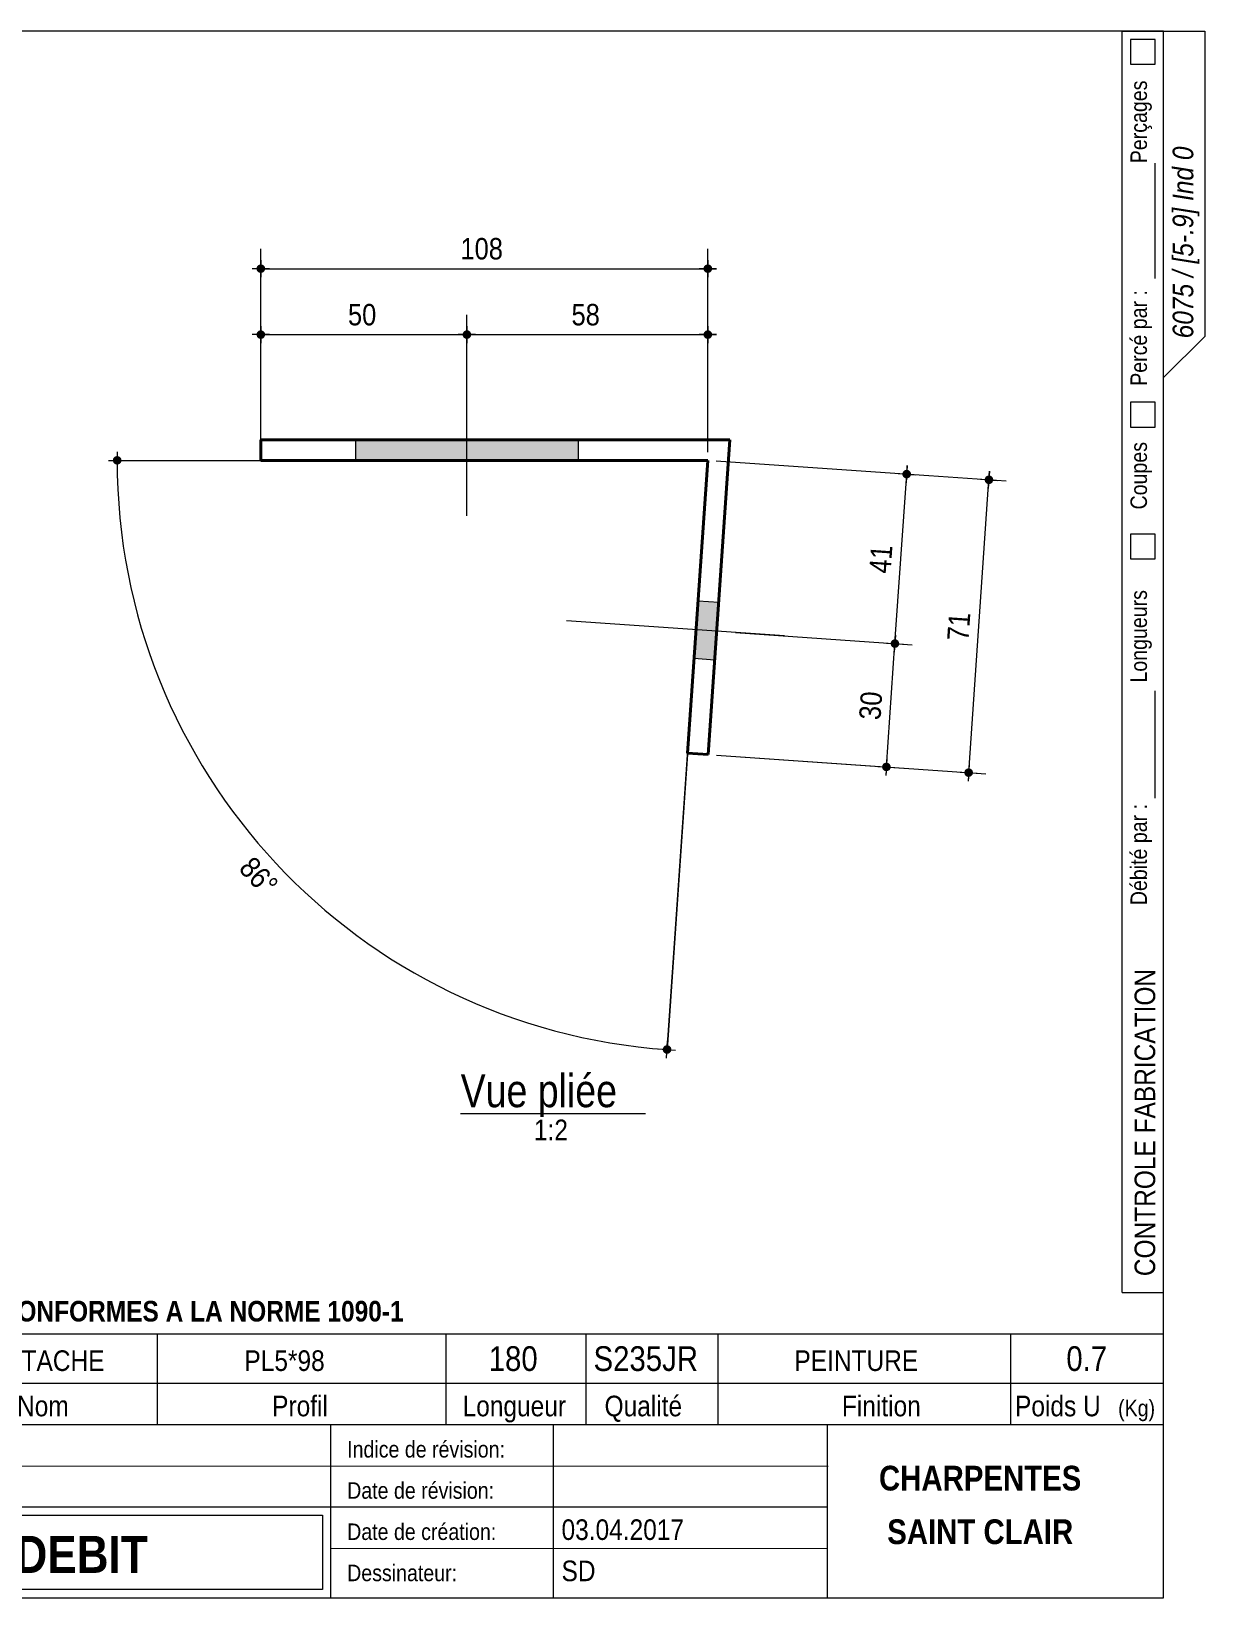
# Model space of a CAD drawing. Header units: millimetres. Extents: x 2 to 287, y 5 to 195.
# Drawn here: x 144.7 to 287, y 5 to 195 of the extents above; entities that cross this region are included whole.
import ezdxf

# ---------------------------------------------------------------- set-up
doc = ezdxf.new("R2010")
doc.units = ezdxf.units.MM
for name, color, linetype, lineweight in [('Autre type objet', 1, 'Continuous', 0), ('Boulon', 7, 'Continuous', 0), ('Cotation', 7, 'Continuous', 0), ('Feuille dessin', 5, 'Continuous', 0), ('Piece', 2, 'Continuous', 0)]:
    doc.layers.add(name, color=color, linetype=linetype, lineweight=lineweight)
doc.styles.add('ARIAL', font='ARIAL.TTF')
doc.styles.add('ARIAL_BOLD', font='ARIALBD.TTF')
doc.styles.add('ARIAL_ITALIC', font='ARIALI.TTF')
doc.styles.add('COMIC_SANS_MS', font='COMIC.TTF')

# ---------------------------------------------------------------- blocks, each defined once
blk = doc.blocks.new('*A4')
at = {"layer": 'Boulon'}
blk.add_hatch(color=256, dxfattribs=at).paths.add_polyline_path([(184.02, 142.96), (184.02, 145.46), (211.02, 145.46), (211.02, 142.96)], flags=17)
blk.add_hatch(color=256, dxfattribs=at).paths.add_polyline_path([(184.02, 142.96), (184.02, 145.46), (211.02, 145.46), (211.02, 142.96)], flags=17)
at = {"layer": 'Boulon', "linetype": 'Continuous', "lineweight": 0}
for p, q in [((197.52, 136.21), (197.52, 160.21)), ((197.52, 136.21), (197.52, 160.21)), ((184.02, 145.46), (184.02, 142.96)), ((184.02, 145.46), (184.02, 142.96)), ((211.02, 145.46), (211.02, 142.96)), ((211.02, 145.46), (211.02, 142.96))]:
    blk.add_line(p, q, dxfattribs=at)
blk = doc.blocks.new('*A5')
at = {"layer": 'Boulon'}
blk.add_hatch(color=256, dxfattribs=at).paths.add_polyline_path([(227.57, 118.74), (225.08, 118.91), (225.56, 125.89), (228.06, 125.72)], flags=17)
blk.add_hatch(color=256, dxfattribs=at).paths.add_polyline_path([(227.57, 118.74), (225.08, 118.91), (225.56, 125.89), (228.06, 125.72)], flags=17)
at = {"layer": 'Boulon', "linetype": 'Continuous', "lineweight": 0}
for p, q in [((228.06, 125.72), (225.56, 125.89)), ((228.06, 125.72), (225.56, 125.89)), ((236.04, 121.66), (209.61, 123.49)), ((236.04, 121.66), (209.61, 123.49)), ((227.57, 118.74), (225.08, 118.91)), ((227.57, 118.74), (225.08, 118.91))]:
    blk.add_line(p, q, dxfattribs=at)
blk = doc.blocks.new('*A6')
at = {"layer": 'Piece', "color": 2, "linetype": 'Continuous', "lineweight": 40}
for p, q in [((229.422134, 145.460518), (172.528292, 145.460518)), ((172.528292, 145.460518), (172.528292, 142.960518)), ((226.779071, 107.263399), (229.422134, 145.460518)), ((226.743167, 142.960518), (172.528292, 142.960518)), ((224.285035, 107.435975), (226.743167, 142.960518)), ((226.779071, 107.263399), (224.285035, 107.435975))]:
    blk.add_line(p, q, dxfattribs=at)
blk = doc.blocks.new('*A7')
at = {"layer": 'Feuille dessin', "linetype": 'Continuous', "lineweight": 0}
for p, q in [((282, 195), (5, 195)), ((5, 195), (5, 5)), ((282, 5), (282, 195)), ((5, 5), (282, 5))]:
    blk.add_line(p, q, dxfattribs=at)
at = {"layer": 'Feuille dessin', "style": 'ARIAL', "width": 0.85}
blk.add_text('Tekla Structures', height=2, rotation=90, dxfattribs=at).set_placement((4.5, 5.5))
blk = doc.blocks.new('*A9')
at = {"layer": 'Autre type objet', "linetype": 'Continuous', "lineweight": 0}
for p, q in [((277, 42), (277, 195)), ((277, 195), (287, 195)), ((278, 194), (278, 191)), ((281, 194), (278, 194)), ((281, 191), (281, 194)), ((282, 42), (282, 195)), ((287, 195), (287, 158)), ((278, 191), (281, 191)), ((281, 165), (281, 179)), ((287, 158), (282, 153)), ((278, 150), (278, 147)), ((281, 150), (278, 150)), ((281, 147), (281, 150)), ((278, 147), (281, 147)), ((278, 134), (278, 131)), ((281, 134), (278, 134)), ((281, 131), (281, 134)), ((278, 131), (281, 131)), ((281, 102), (281, 115)), ((277, 42), (282, 42))]:
    blk.add_line(p, q, dxfattribs=at)
at = {"layer": 'Autre type objet', "width": 0.85}
for s, height, style, p in [('Perçages', 2, 'ARIAL', (280, 179)), ('6075 / [5-.9] Ind 0', 2.5, 'ARIAL_ITALIC', (285.619109, 157.760245)), ('Percé par :', 2, 'ARIAL', (280, 152)), ('Coupes', 2, 'ARIAL', (280, 137)), ('Longueurs', 2, 'ARIAL', (280, 116)), ('Débité par :', 2, 'ARIAL', (280, 89)), ('CONTROLE FABRICATION', 2.5, 'ARIAL', (281, 44))]:
    blk.add_text(s, height=height, rotation=90, dxfattribs=dict(at, style=style)).set_placement(p)
blk = doc.blocks.new('*A10')
at = {"layer": 'Autre type objet', "linetype": 'Continuous', "lineweight": 0}
for p, q in [((92, 37), (282, 37)), ((92, 37), (92, 31)), ((92.51953, 36.5), (113.5, 36.5)), ((92.51953, 31.394341), (92.51953, 36.5)), ((113.5, 36.5), (113.5, 31.394341)), ((114.5, 31), (114.5, 37)), ((134.5, 31), (134.5, 37)), ((160, 31), (160, 37)), ((195, 31), (195, 37)), ((212, 31), (212, 37)), ((228, 31), (228, 37)), ((263.5, 31), (263.5, 37)), ((282, 31), (282, 37)), ((92, 31), (282, 31)), ((92, 31), (92, 5)), ((113.5, 31.394341), (92.51953, 31.394341)), ((114.5, 16), (114.5, 31)), ((134.5, 26), (134.5, 31)), ((160, 26), (160, 31)), ((195, 26), (195, 31)), ((212, 26), (212, 31)), ((228, 26), (228, 31)), ((263.5, 26), (263.5, 31)), ((282, 5), (282, 31)), ((92, 26), (282, 26)), ((181, 26), (181, 5)), ((208, 26), (208, 5)), ((241.262466, 5), (241.262466, 26)), ((92, 21), (241.327069, 20.935451)), ((92, 16), (181, 16)), ((181, 16), (241.297815, 16.021151)), ((93, 15), (180, 15)), ((93, 6), (93, 15)), ((180, 15), (180, 6)), ((181, 11), (241.217807, 10.969512)), ((180, 6), (93, 6)), ((92, 5), (282, 5))]:
    blk.add_line(p, q, dxfattribs=at)
at = {"layer": 'Autre type objet', "width": 0.85}
for s, height, style, p in [('TOLERANCES ESSENTIELLES CONFORMES A LA NORME 1090-1', 2.5, 'ARIAL_BOLD', (96.5, 38.5)), ('5-9', 3, 'ARIAL_BOLD', (99.398273, 32.540141)), ('1', 3, 'ARIAL', (120.389893, 32.5)), ('ATTACHE', 2.5, 'ARIAL', (139.718018, 32.5)), ('PL5*98', 2.5, 'ARIAL', (170.537964, 32.5)), ('180', 3, 'ARIAL', (200.165771, 32.5)), ('S235JR', 3, 'ARIAL', (212.880127, 32.5)), ('PEINTURE', 2.5, 'ARIAL', (237.24646, 32.5)), ('0.7', 3, 'ARIAL', (270.222412, 32.5)), ('Repère', 2.5, 'ARIAL', (96.112978, 27)), ('Qté', 2.5, 'ARIAL', (119, 27)), ('Nom', 2.5, 'ARIAL', (142.961426, 27)), ('Profil', 2.5, 'ARIAL', (173.903564, 27)), ('Longueur', 2.5, 'ARIAL', (197, 27)), ('Qualité', 2.5, 'ARIAL', (214.218018, 27)), ('Finition', 2.5, 'ARIAL', (243, 27)), ('Poids U', 2.5, 'ARIAL', (264, 27)), ('(Kg)', 2, 'ARIAL', (276.5, 27)), ('6075', 3.5, 'ARIAL', (115.5, 22)), ('N° Affaire:', 2, 'ARIAL', (93.640566, 22)), ('Indice de révision:', 2, 'ARIAL', (183, 22)), ('CHARPENTES', 3, 'ARIAL_BOLD', (247.5, 18)), ('Nom Affaire:', 2, 'ARIAL', (93.640566, 17.5)), ('GHD Bât N', 3.5, 'ARIAL', (115.5, 17)), ('Date de révision:', 2, 'ARIAL', (183, 17)), ('Date de création:', 2, 'ARIAL', (183, 12)), ('03.04.2017', 2.5, 'ARIAL', (209, 12)), ('SAINT CLAIR', 3, 'ARIAL_BOLD', (248.5, 11.5)), ('CROQUIS   DE  DEBIT', 4.5, 'ARIAL_BOLD', (103, 8)), ('SD', 2.5, 'ARIAL', (209, 7)), ('Dessinateur:', 2, 'ARIAL', (183, 7))]:
    blk.add_text(s, height=height, dxfattribs=dict(at, style=style)).set_placement(p)
blk = doc.blocks.new('*A24')
at = {"layer": 'Cotation'}
for points in [[(155.08, 142.44), (155.05, 142.44), (155.03, 142.45), (155, 142.45), (154.98, 142.46), (154.95, 142.46), (154.93, 142.47), (154.91, 142.48), (154.88, 142.49), (154.86, 142.5), (154.84, 142.51), (154.82, 142.53), (154.8, 142.54), (154.78, 142.56), (154.76, 142.58), (154.74, 142.59), (154.72, 142.61), (154.7, 142.63), (154.69, 142.65), (154.67, 142.67), (154.66, 142.69), (154.65, 142.72), (154.64, 142.74), (154.63, 142.76), (154.62, 142.79), (154.61, 142.81), (154.6, 142.83), (154.6, 142.86), (154.59, 142.88), (154.59, 142.91), (154.59, 142.94), (154.59, 142.96), (154.59, 142.99), (154.59, 143.01), (154.59, 143.04), (154.6, 143.06), (154.6, 143.09), (154.61, 143.11), (154.62, 143.14), (154.63, 143.16), (154.64, 143.18), (154.65, 143.21), (154.66, 143.23), (154.67, 143.25), (154.69, 143.27), (154.7, 143.29), (154.72, 143.31), (154.74, 143.33), (154.76, 143.35), (154.78, 143.36), (154.8, 143.38), (154.82, 143.39), (154.84, 143.41), (154.86, 143.42), (154.88, 143.43), (154.91, 143.44), (154.93, 143.45), (154.95, 143.46), (154.98, 143.46), (155, 143.47), (155.03, 143.47), (155.05, 143.48), (155.08, 143.48), (155.11, 143.48), (155.13, 143.48), (155.16, 143.48), (155.18, 143.47), (155.21, 143.47), (155.23, 143.46), (155.26, 143.46), (155.28, 143.45), (155.3, 143.44), (155.33, 143.43), (155.35, 143.42), (155.37, 143.41), (155.39, 143.39), (155.42, 143.38), (155.44, 143.36), (155.45, 143.35), (155.47, 143.33), (155.49, 143.31), (155.51, 143.29), (155.52, 143.27), (155.54, 143.25), (155.55, 143.23), (155.56, 143.21), (155.58, 143.18), (155.59, 143.16), (155.6, 143.14), (155.6, 143.11), (155.61, 143.09), (155.62, 143.06), (155.62, 143.04), (155.62, 143.01), (155.62, 142.99), (155.63, 142.96), (155.62, 142.94), (155.62, 142.91), (155.62, 142.88), (155.62, 142.86), (155.61, 142.83), (155.6, 142.81), (155.6, 142.79), (155.59, 142.76), (155.58, 142.74), (155.56, 142.72), (155.55, 142.69), (155.54, 142.67), (155.52, 142.65), (155.51, 142.63), (155.49, 142.61), (155.47, 142.59), (155.45, 142.58), (155.44, 142.56), (155.42, 142.54), (155.39, 142.53), (155.37, 142.51), (155.35, 142.5), (155.33, 142.49), (155.3, 142.48), (155.28, 142.47), (155.26, 142.46), (155.23, 142.46), (155.21, 142.45), (155.18, 142.45), (155.16, 142.44), (155.13, 142.44), (155.11, 142.44)], [(221.77, 70.97), (221.75, 70.98), (221.72, 70.98), (221.7, 70.98), (221.67, 70.99), (221.65, 71), (221.62, 71), (221.6, 71.01), (221.58, 71.02), (221.55, 71.04), (221.53, 71.05), (221.51, 71.06), (221.49, 71.08), (221.47, 71.09), (221.45, 71.11), (221.43, 71.13), (221.41, 71.14), (221.4, 71.16), (221.38, 71.18), (221.37, 71.2), (221.35, 71.23), (221.34, 71.25), (221.33, 71.27), (221.32, 71.29), (221.31, 71.32), (221.3, 71.34), (221.29, 71.37), (221.29, 71.39), (221.28, 71.42), (221.28, 71.44), (221.28, 71.47), (221.28, 71.49), (221.28, 71.52), (221.28, 71.54), (221.28, 71.57), (221.29, 71.6), (221.29, 71.62), (221.3, 71.64), (221.31, 71.67), (221.32, 71.69), (221.33, 71.72), (221.34, 71.74), (221.35, 71.76), (221.37, 71.78), (221.38, 71.8), (221.4, 71.82), (221.41, 71.84), (221.43, 71.86), (221.45, 71.88), (221.47, 71.9), (221.49, 71.91), (221.51, 71.93), (221.53, 71.94), (221.55, 71.95), (221.58, 71.96), (221.6, 71.97), (221.62, 71.98), (221.65, 71.99), (221.67, 72), (221.7, 72), (221.72, 72.01), (221.75, 72.01), (221.77, 72.01), (221.8, 72.01), (221.82, 72.01), (221.85, 72.01), (221.87, 72.01), (221.9, 72), (221.92, 72), (221.95, 71.99), (221.97, 71.98), (222, 71.97), (222.02, 71.96), (222.04, 71.95), (222.07, 71.94), (222.09, 71.93), (222.11, 71.91), (222.13, 71.9), (222.15, 71.88), (222.17, 71.86), (222.18, 71.84), (222.2, 71.82), (222.22, 71.8), (222.23, 71.78), (222.24, 71.76), (222.26, 71.74), (222.27, 71.72), (222.28, 71.69), (222.29, 71.67), (222.3, 71.64), (222.3, 71.62), (222.31, 71.6), (222.31, 71.57), (222.32, 71.54), (222.32, 71.52), (222.32, 71.49), (222.32, 71.47), (222.32, 71.44), (222.31, 71.42), (222.31, 71.39), (222.3, 71.37), (222.3, 71.34), (222.29, 71.32), (222.28, 71.29), (222.27, 71.27), (222.26, 71.25), (222.24, 71.23), (222.23, 71.2), (222.22, 71.18), (222.2, 71.16), (222.18, 71.14), (222.17, 71.13), (222.15, 71.11), (222.13, 71.09), (222.11, 71.08), (222.09, 71.06), (222.07, 71.05), (222.04, 71.04), (222.02, 71.02), (222, 71.01), (221.97, 71), (221.95, 71), (221.92, 70.99), (221.9, 70.98), (221.87, 70.98), (221.85, 70.98), (221.82, 70.97), (221.8, 70.97)]]:
    blk.add_hatch(color=256, dxfattribs=at).paths.add_polyline_path(points, flags=17)
at = {"layer": 'Cotation', "linetype": 'Continuous', "lineweight": 0}
for p, q in [((154.07, 142.96), (156.15, 142.96)), ((155.11, 144), (155.11, 141.92)), ((155.11, 142.96), (226.74, 142.96)), ((221.8, 71.49), (226.74, 142.96)), ((226.67, 141.96), (221.8, 71.49)), ((221.73, 70.46), (221.87, 72.53)), ((220.76, 71.57), (222.84, 71.42))]:
    blk.add_line(p, q, dxfattribs=at)
blk.add_arc((226.74, 142.96), 71.64, 180, 266.0417, dxfattribs=at)
at = {"layer": 'Cotation'}
for p in [(155.11, 142.96), (221.8, 71.49)]:
    blk.add_point(p, dxfattribs=at)
at = {"layer": 'Cotation', "style": 'ARIAL', "width": 0.85}
blk.add_text('86°', height=2.6, rotation=-46.9768, dxfattribs=at).set_placement((169.73, 93.34))
blk = doc.blocks.new('*A25')
at = {"layer": 'Cotation'}
for points in [[(260.81, 140.08), (260.78, 140.08), (260.76, 140.09), (260.73, 140.09), (260.71, 140.1), (260.68, 140.1), (260.66, 140.11), (260.63, 140.12), (260.61, 140.13), (260.59, 140.14), (260.57, 140.16), (260.54, 140.17), (260.52, 140.18), (260.5, 140.2), (260.48, 140.22), (260.47, 140.23), (260.45, 140.25), (260.43, 140.27), (260.42, 140.29), (260.4, 140.31), (260.39, 140.33), (260.37, 140.36), (260.36, 140.38), (260.35, 140.4), (260.34, 140.43), (260.34, 140.45), (260.33, 140.48), (260.32, 140.5), (260.32, 140.53), (260.32, 140.55), (260.31, 140.58), (260.31, 140.6), (260.31, 140.63), (260.32, 140.65), (260.32, 140.68), (260.32, 140.7), (260.33, 140.73), (260.34, 140.75), (260.34, 140.78), (260.35, 140.8), (260.36, 140.82), (260.37, 140.85), (260.39, 140.87), (260.4, 140.89), (260.42, 140.91), (260.43, 140.93), (260.45, 140.95), (260.47, 140.97), (260.48, 140.99), (260.5, 141), (260.52, 141.02), (260.54, 141.03), (260.57, 141.05), (260.59, 141.06), (260.61, 141.07), (260.63, 141.08), (260.66, 141.09), (260.68, 141.1), (260.71, 141.11), (260.73, 141.11), (260.76, 141.12), (260.78, 141.12), (260.81, 141.12), (260.83, 141.12), (260.86, 141.12), (260.88, 141.12), (260.91, 141.12), (260.93, 141.11), (260.96, 141.11), (260.98, 141.1), (261.01, 141.09), (261.03, 141.08), (261.06, 141.07), (261.08, 141.06), (261.1, 141.05), (261.12, 141.03), (261.14, 141.02), (261.16, 141), (261.18, 140.99), (261.2, 140.97), (261.22, 140.95), (261.24, 140.93), (261.25, 140.91), (261.27, 140.89), (261.28, 140.87), (261.29, 140.85), (261.3, 140.82), (261.31, 140.8), (261.32, 140.78), (261.33, 140.75), (261.34, 140.73), (261.34, 140.7), (261.35, 140.68), (261.35, 140.65), (261.35, 140.63), (261.35, 140.6), (261.35, 140.58), (261.35, 140.55), (261.35, 140.53), (261.34, 140.5), (261.34, 140.48), (261.33, 140.45), (261.32, 140.43), (261.31, 140.4), (261.3, 140.38), (261.29, 140.36), (261.28, 140.33), (261.27, 140.31), (261.25, 140.29), (261.24, 140.27), (261.22, 140.25), (261.2, 140.23), (261.18, 140.22), (261.16, 140.2), (261.14, 140.18), (261.12, 140.17), (261.1, 140.16), (261.08, 140.14), (261.06, 140.13), (261.03, 140.12), (261.01, 140.11), (260.98, 140.1), (260.96, 140.1), (260.93, 140.09), (260.91, 140.09), (260.88, 140.08), (260.86, 140.08), (260.83, 140.08)], [(258.35, 104.56), (258.32, 104.56), (258.3, 104.56), (258.27, 104.57), (258.25, 104.57), (258.22, 104.58), (258.2, 104.59), (258.18, 104.6), (258.15, 104.61), (258.13, 104.62), (258.11, 104.63), (258.09, 104.64), (258.07, 104.66), (258.05, 104.68), (258.03, 104.69), (258.01, 104.71), (257.99, 104.73), (257.97, 104.75), (257.96, 104.77), (257.94, 104.79), (257.93, 104.81), (257.92, 104.83), (257.91, 104.85), (257.89, 104.88), (257.89, 104.9), (257.88, 104.93), (257.87, 104.95), (257.87, 104.98), (257.86, 105), (257.86, 105.03), (257.86, 105.05), (257.86, 105.08), (257.86, 105.1), (257.86, 105.13), (257.86, 105.15), (257.87, 105.18), (257.87, 105.2), (257.88, 105.23), (257.89, 105.25), (257.89, 105.28), (257.91, 105.3), (257.92, 105.32), (257.93, 105.34), (257.94, 105.37), (257.96, 105.39), (257.97, 105.41), (257.99, 105.43), (258.01, 105.44), (258.03, 105.46), (258.05, 105.48), (258.07, 105.49), (258.09, 105.51), (258.11, 105.52), (258.13, 105.54), (258.15, 105.55), (258.18, 105.56), (258.2, 105.57), (258.22, 105.57), (258.25, 105.58), (258.27, 105.59), (258.3, 105.59), (258.32, 105.59), (258.35, 105.6), (258.38, 105.6), (258.4, 105.6), (258.43, 105.59), (258.45, 105.59), (258.48, 105.59), (258.5, 105.58), (258.53, 105.57), (258.55, 105.57), (258.57, 105.56), (258.6, 105.55), (258.62, 105.54), (258.64, 105.52), (258.66, 105.51), (258.69, 105.49), (258.71, 105.48), (258.72, 105.46), (258.74, 105.44), (258.76, 105.43), (258.78, 105.41), (258.79, 105.39), (258.81, 105.37), (258.82, 105.34), (258.83, 105.32), (258.85, 105.3), (258.86, 105.28), (258.86, 105.25), (258.87, 105.23), (258.88, 105.2), (258.89, 105.18), (258.89, 105.15), (258.89, 105.13), (258.89, 105.1), (258.9, 105.08), (258.89, 105.05), (258.89, 105.03), (258.89, 105), (258.89, 104.98), (258.88, 104.95), (258.87, 104.93), (258.86, 104.9), (258.86, 104.88), (258.85, 104.85), (258.83, 104.83), (258.82, 104.81), (258.81, 104.79), (258.79, 104.77), (258.78, 104.75), (258.76, 104.73), (258.74, 104.71), (258.72, 104.69), (258.71, 104.68), (258.69, 104.66), (258.66, 104.64), (258.64, 104.63), (258.62, 104.62), (258.6, 104.61), (258.57, 104.6), (258.55, 104.59), (258.53, 104.58), (258.5, 104.57), (258.48, 104.57), (258.45, 104.56), (258.43, 104.56), (258.4, 104.56), (258.38, 104.56)]]:
    blk.add_hatch(color=256, dxfattribs=at).paths.add_polyline_path(points, flags=17)
at = {"layer": 'Cotation', "linetype": 'Continuous', "lineweight": 0}
for p, q in [((227.74, 142.89), (262.91, 140.46)), ((258.38, 105.08), (260.83, 140.6)), ((259.8, 140.67), (261.87, 140.53)), ((260.91, 141.64), (260.76, 139.56)), ((260.83, 140.6), (260.91, 141.64)), ((227.78, 107.19), (260.45, 104.93)), ((257.34, 105.15), (259.41, 105.01)), ((258.45, 106.11), (258.3, 104.04)), ((258.38, 105.08), (258.3, 104.04))]:
    blk.add_line(p, q, dxfattribs=at)
at = {"layer": 'Cotation'}
for p in [(260.83, 140.6), (258.38, 105.08)]:
    blk.add_point(p, dxfattribs=at)
at = {"layer": 'Cotation', "style": 'ARIAL', "width": 0.85}
blk.add_text('71', height=2.6, rotation=86.0411, dxfattribs=at).set_placement((258.35, 120.99))
blk = doc.blocks.new('*A26')
at = {"layer": 'Cotation'}
for points in [[(249.41, 120.21), (249.38, 120.21), (249.36, 120.22), (249.33, 120.22), (249.31, 120.23), (249.28, 120.23), (249.26, 120.24), (249.24, 120.25), (249.21, 120.26), (249.19, 120.27), (249.17, 120.29), (249.15, 120.3), (249.12, 120.31), (249.1, 120.33), (249.09, 120.35), (249.07, 120.36), (249.05, 120.38), (249.03, 120.4), (249.02, 120.42), (249, 120.44), (248.99, 120.46), (248.98, 120.49), (248.96, 120.51), (248.95, 120.53), (248.95, 120.56), (248.94, 120.58), (248.93, 120.61), (248.92, 120.63), (248.92, 120.66), (248.92, 120.68), (248.92, 120.71), (248.91, 120.73), (248.92, 120.76), (248.92, 120.78), (248.92, 120.81), (248.92, 120.83), (248.93, 120.86), (248.94, 120.88), (248.95, 120.91), (248.95, 120.93), (248.96, 120.95), (248.98, 120.98), (248.99, 121), (249, 121.02), (249.02, 121.04), (249.03, 121.06), (249.05, 121.08), (249.07, 121.1), (249.09, 121.12), (249.1, 121.13), (249.12, 121.15), (249.15, 121.16), (249.17, 121.18), (249.19, 121.19), (249.21, 121.2), (249.24, 121.21), (249.26, 121.22), (249.28, 121.23), (249.31, 121.24), (249.33, 121.24), (249.36, 121.25), (249.38, 121.25), (249.41, 121.25), (249.43, 121.25), (249.46, 121.25), (249.49, 121.25), (249.51, 121.25), (249.54, 121.24), (249.56, 121.24), (249.59, 121.23), (249.61, 121.22), (249.63, 121.21), (249.66, 121.2), (249.68, 121.19), (249.7, 121.18), (249.72, 121.16), (249.74, 121.15), (249.76, 121.13), (249.78, 121.12), (249.8, 121.1), (249.82, 121.08), (249.84, 121.06), (249.85, 121.04), (249.87, 121.02), (249.88, 121), (249.89, 120.98), (249.9, 120.95), (249.92, 120.93), (249.92, 120.91), (249.93, 120.88), (249.94, 120.86), (249.94, 120.83), (249.95, 120.81), (249.95, 120.78), (249.95, 120.76), (249.95, 120.73), (249.95, 120.71), (249.95, 120.68), (249.95, 120.66), (249.94, 120.63), (249.94, 120.61), (249.93, 120.58), (249.92, 120.56), (249.92, 120.53), (249.9, 120.51), (249.89, 120.49), (249.88, 120.46), (249.87, 120.44), (249.85, 120.42), (249.84, 120.4), (249.82, 120.38), (249.8, 120.36), (249.78, 120.35), (249.76, 120.33), (249.74, 120.31), (249.72, 120.3), (249.7, 120.29), (249.68, 120.27), (249.66, 120.26), (249.63, 120.25), (249.61, 120.24), (249.59, 120.23), (249.56, 120.23), (249.54, 120.22), (249.51, 120.22), (249.49, 120.21), (249.46, 120.21), (249.43, 120.21)], [(248.37, 105.25), (248.35, 105.25), (248.32, 105.25), (248.3, 105.26), (248.27, 105.26), (248.25, 105.27), (248.22, 105.28), (248.2, 105.29), (248.18, 105.3), (248.15, 105.31), (248.13, 105.32), (248.11, 105.34), (248.09, 105.35), (248.07, 105.37), (248.05, 105.38), (248.03, 105.4), (248.01, 105.42), (248, 105.44), (247.98, 105.46), (247.97, 105.48), (247.95, 105.5), (247.94, 105.52), (247.93, 105.55), (247.92, 105.57), (247.91, 105.59), (247.9, 105.62), (247.89, 105.64), (247.89, 105.67), (247.88, 105.69), (247.88, 105.72), (247.88, 105.74), (247.88, 105.77), (247.88, 105.79), (247.88, 105.82), (247.88, 105.84), (247.89, 105.87), (247.89, 105.89), (247.9, 105.92), (247.91, 105.94), (247.92, 105.97), (247.93, 105.99), (247.94, 106.01), (247.95, 106.03), (247.97, 106.06), (247.98, 106.08), (248, 106.1), (248.01, 106.12), (248.03, 106.14), (248.05, 106.15), (248.07, 106.17), (248.09, 106.19), (248.11, 106.2), (248.13, 106.21), (248.15, 106.23), (248.18, 106.24), (248.2, 106.25), (248.22, 106.26), (248.25, 106.26), (248.27, 106.27), (248.3, 106.28), (248.32, 106.28), (248.35, 106.28), (248.37, 106.29), (248.4, 106.29), (248.42, 106.29), (248.45, 106.28), (248.48, 106.28), (248.5, 106.28), (248.53, 106.27), (248.55, 106.26), (248.57, 106.26), (248.6, 106.25), (248.62, 106.24), (248.64, 106.23), (248.67, 106.21), (248.69, 106.2), (248.71, 106.19), (248.73, 106.17), (248.75, 106.15), (248.77, 106.14), (248.78, 106.12), (248.8, 106.1), (248.82, 106.08), (248.83, 106.06), (248.85, 106.03), (248.86, 106.01), (248.87, 105.99), (248.88, 105.97), (248.89, 105.94), (248.9, 105.92), (248.9, 105.89), (248.91, 105.87), (248.91, 105.84), (248.92, 105.82), (248.92, 105.79), (248.92, 105.77), (248.92, 105.74), (248.92, 105.72), (248.91, 105.69), (248.91, 105.67), (248.9, 105.64), (248.9, 105.62), (248.89, 105.59), (248.88, 105.57), (248.87, 105.55), (248.86, 105.52), (248.85, 105.5), (248.83, 105.48), (248.82, 105.46), (248.8, 105.44), (248.78, 105.42), (248.77, 105.4), (248.75, 105.38), (248.73, 105.37), (248.71, 105.35), (248.69, 105.34), (248.67, 105.32), (248.64, 105.31), (248.62, 105.3), (248.6, 105.29), (248.57, 105.28), (248.55, 105.27), (248.53, 105.26), (248.5, 105.26), (248.48, 105.25), (248.45, 105.25), (248.42, 105.25), (248.4, 105.25)]]:
    blk.add_hatch(color=256, dxfattribs=at).paths.add_polyline_path(points, flags=17)
at = {"layer": 'Cotation', "linetype": 'Continuous', "lineweight": 0}
for p, q in [((230.11, 122.07), (251.51, 120.59)), ((249.51, 121.77), (249.36, 119.69)), ((249.43, 120.73), (249.51, 121.77)), ((248.4, 120.8), (250.47, 120.66)), ((248.4, 105.77), (249.43, 120.73)), ((227.78, 107.19), (250.47, 105.62)), ((248.47, 106.8), (248.33, 104.73)), ((247.36, 105.84), (249.44, 105.7)), ((248.4, 105.77), (248.33, 104.73))]:
    blk.add_line(p, q, dxfattribs=at)
at = {"layer": 'Cotation'}
for p in [(249.43, 120.73), (248.4, 105.77)]:
    blk.add_point(p, dxfattribs=at)
at = {"layer": 'Cotation', "style": 'ARIAL', "width": 0.85}
blk.add_text('30', height=2.6, rotation=86.0411, dxfattribs=at).set_placement((247.67, 111.4))
blk = doc.blocks.new('*A27')
at = {"layer": 'Cotation'}
for points in [[(250.83, 140.77), (250.81, 140.77), (250.78, 140.78), (250.76, 140.78), (250.73, 140.79), (250.71, 140.79), (250.68, 140.8), (250.66, 140.81), (250.64, 140.82), (250.61, 140.83), (250.59, 140.85), (250.57, 140.86), (250.55, 140.87), (250.53, 140.89), (250.51, 140.91), (250.49, 140.92), (250.47, 140.94), (250.46, 140.96), (250.44, 140.98), (250.42, 141), (250.41, 141.02), (250.4, 141.05), (250.39, 141.07), (250.38, 141.09), (250.37, 141.12), (250.36, 141.14), (250.35, 141.17), (250.35, 141.19), (250.34, 141.22), (250.34, 141.24), (250.34, 141.27), (250.34, 141.29), (250.34, 141.32), (250.34, 141.34), (250.34, 141.37), (250.35, 141.39), (250.35, 141.42), (250.36, 141.44), (250.37, 141.47), (250.38, 141.49), (250.39, 141.51), (250.4, 141.54), (250.41, 141.56), (250.42, 141.58), (250.44, 141.6), (250.46, 141.62), (250.47, 141.64), (250.49, 141.66), (250.51, 141.68), (250.53, 141.69), (250.55, 141.71), (250.57, 141.72), (250.59, 141.74), (250.61, 141.75), (250.64, 141.76), (250.66, 141.77), (250.68, 141.78), (250.71, 141.79), (250.73, 141.8), (250.76, 141.8), (250.78, 141.81), (250.81, 141.81), (250.83, 141.81), (250.86, 141.81), (250.88, 141.81), (250.91, 141.81), (250.93, 141.81), (250.96, 141.8), (250.98, 141.8), (251.01, 141.79), (251.03, 141.78), (251.06, 141.77), (251.08, 141.76), (251.1, 141.75), (251.12, 141.74), (251.15, 141.72), (251.17, 141.71), (251.19, 141.69), (251.21, 141.68), (251.23, 141.66), (251.24, 141.64), (251.26, 141.62), (251.28, 141.6), (251.29, 141.58), (251.3, 141.56), (251.32, 141.54), (251.33, 141.51), (251.34, 141.49), (251.35, 141.47), (251.35, 141.44), (251.36, 141.42), (251.37, 141.39), (251.37, 141.37), (251.37, 141.34), (251.38, 141.32), (251.38, 141.29), (251.38, 141.27), (251.37, 141.24), (251.37, 141.22), (251.37, 141.19), (251.36, 141.17), (251.35, 141.14), (251.35, 141.12), (251.34, 141.09), (251.33, 141.07), (251.32, 141.05), (251.3, 141.02), (251.29, 141), (251.28, 140.98), (251.26, 140.96), (251.24, 140.94), (251.23, 140.92), (251.21, 140.91), (251.19, 140.89), (251.17, 140.87), (251.15, 140.86), (251.12, 140.85), (251.1, 140.83), (251.08, 140.82), (251.06, 140.81), (251.03, 140.8), (251.01, 140.79), (250.98, 140.79), (250.96, 140.78), (250.93, 140.78), (250.91, 140.77), (250.88, 140.77), (250.86, 140.77)], [(249.41, 120.21), (249.38, 120.21), (249.36, 120.22), (249.33, 120.22), (249.31, 120.23), (249.28, 120.23), (249.26, 120.24), (249.24, 120.25), (249.21, 120.26), (249.19, 120.27), (249.17, 120.29), (249.15, 120.3), (249.12, 120.31), (249.1, 120.33), (249.09, 120.35), (249.07, 120.36), (249.05, 120.38), (249.03, 120.4), (249.02, 120.42), (249, 120.44), (248.99, 120.46), (248.98, 120.49), (248.96, 120.51), (248.95, 120.53), (248.95, 120.56), (248.94, 120.58), (248.93, 120.61), (248.92, 120.63), (248.92, 120.66), (248.92, 120.68), (248.92, 120.71), (248.91, 120.73), (248.92, 120.76), (248.92, 120.78), (248.92, 120.81), (248.92, 120.83), (248.93, 120.86), (248.94, 120.88), (248.95, 120.91), (248.95, 120.93), (248.96, 120.95), (248.98, 120.98), (248.99, 121), (249, 121.02), (249.02, 121.04), (249.03, 121.06), (249.05, 121.08), (249.07, 121.1), (249.09, 121.12), (249.1, 121.13), (249.12, 121.15), (249.15, 121.16), (249.17, 121.18), (249.19, 121.19), (249.21, 121.2), (249.24, 121.21), (249.26, 121.22), (249.28, 121.23), (249.31, 121.24), (249.33, 121.24), (249.36, 121.25), (249.38, 121.25), (249.41, 121.25), (249.43, 121.25), (249.46, 121.25), (249.49, 121.25), (249.51, 121.25), (249.54, 121.24), (249.56, 121.24), (249.59, 121.23), (249.61, 121.22), (249.63, 121.21), (249.66, 121.2), (249.68, 121.19), (249.7, 121.18), (249.72, 121.16), (249.74, 121.15), (249.76, 121.13), (249.78, 121.12), (249.8, 121.1), (249.82, 121.08), (249.84, 121.06), (249.85, 121.04), (249.87, 121.02), (249.88, 121), (249.89, 120.98), (249.9, 120.95), (249.92, 120.93), (249.92, 120.91), (249.93, 120.88), (249.94, 120.86), (249.94, 120.83), (249.95, 120.81), (249.95, 120.78), (249.95, 120.76), (249.95, 120.73), (249.95, 120.71), (249.95, 120.68), (249.95, 120.66), (249.94, 120.63), (249.94, 120.61), (249.93, 120.58), (249.92, 120.56), (249.92, 120.53), (249.9, 120.51), (249.89, 120.49), (249.88, 120.46), (249.87, 120.44), (249.85, 120.42), (249.84, 120.4), (249.82, 120.38), (249.8, 120.36), (249.78, 120.35), (249.76, 120.33), (249.74, 120.31), (249.72, 120.3), (249.7, 120.29), (249.68, 120.27), (249.66, 120.26), (249.63, 120.25), (249.61, 120.24), (249.59, 120.23), (249.56, 120.23), (249.54, 120.22), (249.51, 120.22), (249.49, 120.21), (249.46, 120.21), (249.43, 120.21)]]:
    blk.add_hatch(color=256, dxfattribs=at).paths.add_polyline_path(points, flags=17)
at = {"layer": 'Cotation', "linetype": 'Continuous', "lineweight": 0}
for p, q in [((227.74, 142.89), (252.93, 141.15)), ((249.43, 120.73), (250.86, 141.29)), ((249.82, 141.36), (251.89, 141.22)), ((250.93, 142.33), (250.79, 140.25)), ((250.86, 141.29), (250.93, 142.33)), ((230.11, 122.07), (251.51, 120.59)), ((249.51, 121.77), (249.36, 119.69)), ((248.4, 120.8), (250.47, 120.66)), ((249.43, 120.73), (249.36, 119.69))]:
    blk.add_line(p, q, dxfattribs=at)
at = {"layer": 'Cotation'}
for p in [(250.86, 141.29), (249.43, 120.73)]:
    blk.add_point(p, dxfattribs=at)
at = {"layer": 'Cotation', "style": 'ARIAL', "width": 0.85}
blk.add_text('41', height=2.6, rotation=86.0411, dxfattribs=at).set_placement((248.9, 129.17))
blk = doc.blocks.new('*A28')
at = {"layer": 'Cotation'}
for points in [[(172.5, 165.69), (172.48, 165.69), (172.45, 165.7), (172.43, 165.7), (172.4, 165.71), (172.38, 165.71), (172.35, 165.72), (172.33, 165.73), (172.31, 165.74), (172.28, 165.75), (172.26, 165.76), (172.24, 165.78), (172.22, 165.79), (172.2, 165.81), (172.18, 165.83), (172.16, 165.84), (172.14, 165.86), (172.13, 165.88), (172.11, 165.9), (172.1, 165.92), (172.08, 165.94), (172.07, 165.97), (172.06, 165.99), (172.05, 166.01), (172.04, 166.04), (172.03, 166.06), (172.02, 166.08), (172.02, 166.11), (172.01, 166.13), (172.01, 166.16), (172.01, 166.19), (172.01, 166.21), (172.01, 166.24), (172.01, 166.26), (172.01, 166.29), (172.02, 166.31), (172.02, 166.34), (172.03, 166.36), (172.04, 166.39), (172.05, 166.41), (172.06, 166.43), (172.07, 166.46), (172.08, 166.48), (172.1, 166.5), (172.11, 166.52), (172.13, 166.54), (172.14, 166.56), (172.16, 166.58), (172.18, 166.6), (172.2, 166.61), (172.22, 166.63), (172.24, 166.64), (172.26, 166.66), (172.28, 166.67), (172.31, 166.68), (172.33, 166.69), (172.35, 166.7), (172.38, 166.71), (172.4, 166.71), (172.43, 166.72), (172.45, 166.72), (172.48, 166.73), (172.5, 166.73), (172.53, 166.73), (172.55, 166.73), (172.58, 166.73), (172.6, 166.72), (172.63, 166.72), (172.65, 166.71), (172.68, 166.71), (172.7, 166.7), (172.73, 166.69), (172.75, 166.68), (172.77, 166.67), (172.8, 166.66), (172.82, 166.64), (172.84, 166.63), (172.86, 166.61), (172.88, 166.6), (172.9, 166.58), (172.91, 166.56), (172.93, 166.54), (172.95, 166.52), (172.96, 166.5), (172.97, 166.48), (172.99, 166.46), (173, 166.43), (173.01, 166.41), (173.02, 166.39), (173.03, 166.36), (173.03, 166.34), (173.04, 166.31), (173.04, 166.29), (173.05, 166.26), (173.05, 166.24), (173.05, 166.21), (173.05, 166.19), (173.05, 166.16), (173.04, 166.13), (173.04, 166.11), (173.03, 166.08), (173.03, 166.06), (173.02, 166.04), (173.01, 166.01), (173, 165.99), (172.99, 165.97), (172.97, 165.94), (172.96, 165.92), (172.95, 165.9), (172.93, 165.88), (172.91, 165.86), (172.9, 165.84), (172.88, 165.83), (172.86, 165.81), (172.84, 165.79), (172.82, 165.78), (172.8, 165.76), (172.77, 165.75), (172.75, 165.74), (172.73, 165.73), (172.7, 165.72), (172.68, 165.71), (172.65, 165.71), (172.63, 165.7), (172.6, 165.7), (172.58, 165.69), (172.55, 165.69), (172.53, 165.69)], [(226.72, 165.69), (226.69, 165.69), (226.67, 165.7), (226.64, 165.7), (226.62, 165.71), (226.59, 165.71), (226.57, 165.72), (226.54, 165.73), (226.52, 165.74), (226.5, 165.75), (226.48, 165.76), (226.45, 165.78), (226.43, 165.79), (226.41, 165.81), (226.39, 165.83), (226.38, 165.84), (226.36, 165.86), (226.34, 165.88), (226.33, 165.9), (226.31, 165.92), (226.3, 165.94), (226.28, 165.97), (226.27, 165.99), (226.26, 166.01), (226.25, 166.04), (226.25, 166.06), (226.24, 166.08), (226.23, 166.11), (226.23, 166.13), (226.23, 166.16), (226.22, 166.19), (226.22, 166.21), (226.22, 166.24), (226.23, 166.26), (226.23, 166.29), (226.23, 166.31), (226.24, 166.34), (226.25, 166.36), (226.25, 166.39), (226.26, 166.41), (226.27, 166.43), (226.28, 166.46), (226.3, 166.48), (226.31, 166.5), (226.33, 166.52), (226.34, 166.54), (226.36, 166.56), (226.38, 166.58), (226.39, 166.6), (226.41, 166.61), (226.43, 166.63), (226.45, 166.64), (226.48, 166.66), (226.5, 166.67), (226.52, 166.68), (226.54, 166.69), (226.57, 166.7), (226.59, 166.71), (226.62, 166.71), (226.64, 166.72), (226.67, 166.72), (226.69, 166.73), (226.72, 166.73), (226.74, 166.73), (226.77, 166.73), (226.79, 166.73), (226.82, 166.72), (226.84, 166.72), (226.87, 166.71), (226.89, 166.71), (226.92, 166.7), (226.94, 166.69), (226.97, 166.68), (226.99, 166.67), (227.01, 166.66), (227.03, 166.64), (227.05, 166.63), (227.07, 166.61), (227.09, 166.6), (227.11, 166.58), (227.13, 166.56), (227.15, 166.54), (227.16, 166.52), (227.18, 166.5), (227.19, 166.48), (227.2, 166.46), (227.21, 166.43), (227.22, 166.41), (227.23, 166.39), (227.24, 166.36), (227.25, 166.34), (227.25, 166.31), (227.26, 166.29), (227.26, 166.26), (227.26, 166.24), (227.26, 166.21), (227.26, 166.19), (227.26, 166.16), (227.26, 166.13), (227.25, 166.11), (227.25, 166.08), (227.24, 166.06), (227.23, 166.04), (227.22, 166.01), (227.21, 165.99), (227.2, 165.97), (227.19, 165.94), (227.18, 165.92), (227.16, 165.9), (227.15, 165.88), (227.13, 165.86), (227.11, 165.84), (227.09, 165.83), (227.07, 165.81), (227.05, 165.79), (227.03, 165.78), (227.01, 165.76), (226.99, 165.75), (226.97, 165.74), (226.94, 165.73), (226.92, 165.72), (226.89, 165.71), (226.87, 165.71), (226.84, 165.7), (226.82, 165.7), (226.79, 165.69), (226.77, 165.69), (226.74, 165.69)]]:
    blk.add_hatch(color=256, dxfattribs=at).paths.add_polyline_path(points, flags=17)
at = {"layer": 'Cotation', "linetype": 'Continuous', "lineweight": 0}
for p, q in [((172.53, 143.96), (172.53, 168.63)), ((172.53, 167.25), (172.53, 165.17)), ((226.74, 143.96), (226.74, 168.63)), ((226.74, 167.25), (226.74, 165.17)), ((173.57, 166.21), (171.49, 166.21)), ((172.53, 166.21), (171.49, 166.21)), ((172.53, 166.21), (226.74, 166.21)), ((227.78, 166.21), (225.7, 166.21)), ((226.74, 166.21), (227.78, 166.21))]:
    blk.add_line(p, q, dxfattribs=at)
at = {"layer": 'Cotation'}
for p in [(172.53, 166.21), (226.74, 166.21)]:
    blk.add_point(p, dxfattribs=at)
at = {"layer": 'Cotation', "style": 'ARIAL', "width": 0.85}
blk.add_text('108', height=2.6, dxfattribs=at).set_placement((196.74, 167.33))
blk = doc.blocks.new('*A29')
at = {"layer": 'Cotation'}
for points in [[(172.5, 157.69), (172.48, 157.69), (172.45, 157.7), (172.43, 157.7), (172.4, 157.71), (172.38, 157.71), (172.35, 157.72), (172.33, 157.73), (172.31, 157.74), (172.28, 157.75), (172.26, 157.76), (172.24, 157.78), (172.22, 157.79), (172.2, 157.81), (172.18, 157.83), (172.16, 157.84), (172.14, 157.86), (172.13, 157.88), (172.11, 157.9), (172.1, 157.92), (172.08, 157.94), (172.07, 157.97), (172.06, 157.99), (172.05, 158.01), (172.04, 158.04), (172.03, 158.06), (172.02, 158.08), (172.02, 158.11), (172.01, 158.13), (172.01, 158.16), (172.01, 158.19), (172.01, 158.21), (172.01, 158.24), (172.01, 158.26), (172.01, 158.29), (172.02, 158.31), (172.02, 158.34), (172.03, 158.36), (172.04, 158.39), (172.05, 158.41), (172.06, 158.43), (172.07, 158.46), (172.08, 158.48), (172.1, 158.5), (172.11, 158.52), (172.13, 158.54), (172.14, 158.56), (172.16, 158.58), (172.18, 158.6), (172.2, 158.61), (172.22, 158.63), (172.24, 158.64), (172.26, 158.66), (172.28, 158.67), (172.31, 158.68), (172.33, 158.69), (172.35, 158.7), (172.38, 158.71), (172.4, 158.71), (172.43, 158.72), (172.45, 158.72), (172.48, 158.73), (172.5, 158.73), (172.53, 158.73), (172.55, 158.73), (172.58, 158.73), (172.6, 158.72), (172.63, 158.72), (172.65, 158.71), (172.68, 158.71), (172.7, 158.7), (172.73, 158.69), (172.75, 158.68), (172.77, 158.67), (172.8, 158.66), (172.82, 158.64), (172.84, 158.63), (172.86, 158.61), (172.88, 158.6), (172.9, 158.58), (172.91, 158.56), (172.93, 158.54), (172.95, 158.52), (172.96, 158.5), (172.97, 158.48), (172.99, 158.46), (173, 158.43), (173.01, 158.41), (173.02, 158.39), (173.03, 158.36), (173.03, 158.34), (173.04, 158.31), (173.04, 158.29), (173.05, 158.26), (173.05, 158.24), (173.05, 158.21), (173.05, 158.19), (173.05, 158.16), (173.04, 158.13), (173.04, 158.11), (173.03, 158.08), (173.03, 158.06), (173.02, 158.04), (173.01, 158.01), (173, 157.99), (172.99, 157.97), (172.97, 157.94), (172.96, 157.92), (172.95, 157.9), (172.93, 157.88), (172.91, 157.86), (172.9, 157.84), (172.88, 157.83), (172.86, 157.81), (172.84, 157.79), (172.82, 157.78), (172.8, 157.76), (172.77, 157.75), (172.75, 157.74), (172.73, 157.73), (172.7, 157.72), (172.68, 157.71), (172.65, 157.71), (172.63, 157.7), (172.6, 157.7), (172.58, 157.69), (172.55, 157.69), (172.53, 157.69)], [(197.5, 157.69), (197.47, 157.69), (197.45, 157.7), (197.42, 157.7), (197.4, 157.71), (197.37, 157.71), (197.35, 157.72), (197.33, 157.73), (197.3, 157.74), (197.28, 157.75), (197.26, 157.76), (197.24, 157.78), (197.21, 157.79), (197.19, 157.81), (197.18, 157.83), (197.16, 157.84), (197.14, 157.86), (197.12, 157.88), (197.11, 157.9), (197.09, 157.92), (197.08, 157.94), (197.07, 157.97), (197.05, 157.99), (197.04, 158.01), (197.03, 158.04), (197.03, 158.06), (197.02, 158.08), (197.01, 158.11), (197.01, 158.13), (197.01, 158.16), (197.01, 158.19), (197, 158.21), (197.01, 158.24), (197.01, 158.26), (197.01, 158.29), (197.01, 158.31), (197.02, 158.34), (197.03, 158.36), (197.03, 158.39), (197.04, 158.41), (197.05, 158.43), (197.07, 158.46), (197.08, 158.48), (197.09, 158.5), (197.11, 158.52), (197.12, 158.54), (197.14, 158.56), (197.16, 158.58), (197.18, 158.6), (197.19, 158.61), (197.21, 158.63), (197.24, 158.64), (197.26, 158.66), (197.28, 158.67), (197.3, 158.68), (197.33, 158.69), (197.35, 158.7), (197.37, 158.71), (197.4, 158.71), (197.42, 158.72), (197.45, 158.72), (197.47, 158.73), (197.5, 158.73), (197.52, 158.73), (197.55, 158.73), (197.58, 158.73), (197.6, 158.72), (197.63, 158.72), (197.65, 158.71), (197.68, 158.71), (197.7, 158.7), (197.72, 158.69), (197.75, 158.68), (197.77, 158.67), (197.79, 158.66), (197.81, 158.64), (197.83, 158.63), (197.85, 158.61), (197.87, 158.6), (197.89, 158.58), (197.91, 158.56), (197.93, 158.54), (197.94, 158.52), (197.96, 158.5), (197.97, 158.48), (197.98, 158.46), (197.99, 158.43), (198, 158.41), (198.01, 158.39), (198.02, 158.36), (198.03, 158.34), (198.03, 158.31), (198.04, 158.29), (198.04, 158.26), (198.04, 158.24), (198.04, 158.21), (198.04, 158.19), (198.04, 158.16), (198.04, 158.13), (198.03, 158.11), (198.03, 158.08), (198.02, 158.06), (198.01, 158.04), (198, 158.01), (197.99, 157.99), (197.98, 157.97), (197.97, 157.94), (197.96, 157.92), (197.94, 157.9), (197.93, 157.88), (197.91, 157.86), (197.89, 157.84), (197.87, 157.83), (197.85, 157.81), (197.83, 157.79), (197.81, 157.78), (197.79, 157.76), (197.77, 157.75), (197.75, 157.74), (197.72, 157.73), (197.7, 157.72), (197.68, 157.71), (197.65, 157.71), (197.63, 157.7), (197.6, 157.7), (197.58, 157.69), (197.55, 157.69), (197.52, 157.69)]]:
    blk.add_hatch(color=256, dxfattribs=at).paths.add_polyline_path(points, flags=17)
at = {"layer": 'Cotation', "linetype": 'Continuous', "lineweight": 0}
for p, q in [((172.53, 143.96), (172.53, 160.63)), ((197.52, 149.21), (197.52, 160.63)), ((173.57, 158.21), (171.49, 158.21)), ((172.53, 158.21), (171.49, 158.21)), ((172.53, 159.25), (172.53, 157.17)), ((172.53, 158.21), (197.52, 158.21)), ((198.56, 158.21), (196.48, 158.21)), ((197.52, 159.25), (197.52, 157.17)), ((197.52, 158.21), (198.56, 158.21))]:
    blk.add_line(p, q, dxfattribs=at)
at = {"layer": 'Cotation'}
for p in [(172.53, 158.21), (197.52, 158.21)]:
    blk.add_point(p, dxfattribs=at)
at = {"layer": 'Cotation', "style": 'ARIAL', "width": 0.85}
blk.add_text('50', height=2.6, dxfattribs=at).set_placement((183.1, 159.33))
blk = doc.blocks.new('*A30')
at = {"layer": 'Cotation'}
for points in [[(197.5, 157.69), (197.47, 157.69), (197.45, 157.7), (197.42, 157.7), (197.4, 157.71), (197.37, 157.71), (197.35, 157.72), (197.33, 157.73), (197.3, 157.74), (197.28, 157.75), (197.26, 157.76), (197.24, 157.78), (197.21, 157.79), (197.19, 157.81), (197.18, 157.83), (197.16, 157.84), (197.14, 157.86), (197.12, 157.88), (197.11, 157.9), (197.09, 157.92), (197.08, 157.94), (197.07, 157.97), (197.05, 157.99), (197.04, 158.01), (197.03, 158.04), (197.03, 158.06), (197.02, 158.08), (197.01, 158.11), (197.01, 158.13), (197.01, 158.16), (197.01, 158.19), (197, 158.21), (197.01, 158.24), (197.01, 158.26), (197.01, 158.29), (197.01, 158.31), (197.02, 158.34), (197.03, 158.36), (197.03, 158.39), (197.04, 158.41), (197.05, 158.43), (197.07, 158.46), (197.08, 158.48), (197.09, 158.5), (197.11, 158.52), (197.12, 158.54), (197.14, 158.56), (197.16, 158.58), (197.18, 158.6), (197.19, 158.61), (197.21, 158.63), (197.24, 158.64), (197.26, 158.66), (197.28, 158.67), (197.3, 158.68), (197.33, 158.69), (197.35, 158.7), (197.37, 158.71), (197.4, 158.71), (197.42, 158.72), (197.45, 158.72), (197.47, 158.73), (197.5, 158.73), (197.52, 158.73), (197.55, 158.73), (197.58, 158.73), (197.6, 158.72), (197.63, 158.72), (197.65, 158.71), (197.68, 158.71), (197.7, 158.7), (197.72, 158.69), (197.75, 158.68), (197.77, 158.67), (197.79, 158.66), (197.81, 158.64), (197.83, 158.63), (197.85, 158.61), (197.87, 158.6), (197.89, 158.58), (197.91, 158.56), (197.93, 158.54), (197.94, 158.52), (197.96, 158.5), (197.97, 158.48), (197.98, 158.46), (197.99, 158.43), (198, 158.41), (198.01, 158.39), (198.02, 158.36), (198.03, 158.34), (198.03, 158.31), (198.04, 158.29), (198.04, 158.26), (198.04, 158.24), (198.04, 158.21), (198.04, 158.19), (198.04, 158.16), (198.04, 158.13), (198.03, 158.11), (198.03, 158.08), (198.02, 158.06), (198.01, 158.04), (198, 158.01), (197.99, 157.99), (197.98, 157.97), (197.97, 157.94), (197.96, 157.92), (197.94, 157.9), (197.93, 157.88), (197.91, 157.86), (197.89, 157.84), (197.87, 157.83), (197.85, 157.81), (197.83, 157.79), (197.81, 157.78), (197.79, 157.76), (197.77, 157.75), (197.75, 157.74), (197.72, 157.73), (197.7, 157.72), (197.68, 157.71), (197.65, 157.71), (197.63, 157.7), (197.6, 157.7), (197.58, 157.69), (197.55, 157.69), (197.52, 157.69)], [(226.72, 157.69), (226.69, 157.69), (226.67, 157.7), (226.64, 157.7), (226.62, 157.71), (226.59, 157.71), (226.57, 157.72), (226.54, 157.73), (226.52, 157.74), (226.5, 157.75), (226.48, 157.76), (226.45, 157.78), (226.43, 157.79), (226.41, 157.81), (226.39, 157.83), (226.38, 157.84), (226.36, 157.86), (226.34, 157.88), (226.33, 157.9), (226.31, 157.92), (226.3, 157.94), (226.28, 157.97), (226.27, 157.99), (226.26, 158.01), (226.25, 158.04), (226.25, 158.06), (226.24, 158.08), (226.23, 158.11), (226.23, 158.13), (226.23, 158.16), (226.22, 158.19), (226.22, 158.21), (226.22, 158.24), (226.23, 158.26), (226.23, 158.29), (226.23, 158.31), (226.24, 158.34), (226.25, 158.36), (226.25, 158.39), (226.26, 158.41), (226.27, 158.43), (226.28, 158.46), (226.3, 158.48), (226.31, 158.5), (226.33, 158.52), (226.34, 158.54), (226.36, 158.56), (226.38, 158.58), (226.39, 158.6), (226.41, 158.61), (226.43, 158.63), (226.45, 158.64), (226.48, 158.66), (226.5, 158.67), (226.52, 158.68), (226.54, 158.69), (226.57, 158.7), (226.59, 158.71), (226.62, 158.71), (226.64, 158.72), (226.67, 158.72), (226.69, 158.73), (226.72, 158.73), (226.74, 158.73), (226.77, 158.73), (226.79, 158.73), (226.82, 158.72), (226.84, 158.72), (226.87, 158.71), (226.89, 158.71), (226.92, 158.7), (226.94, 158.69), (226.97, 158.68), (226.99, 158.67), (227.01, 158.66), (227.03, 158.64), (227.05, 158.63), (227.07, 158.61), (227.09, 158.6), (227.11, 158.58), (227.13, 158.56), (227.15, 158.54), (227.16, 158.52), (227.18, 158.5), (227.19, 158.48), (227.2, 158.46), (227.21, 158.43), (227.22, 158.41), (227.23, 158.39), (227.24, 158.36), (227.25, 158.34), (227.25, 158.31), (227.26, 158.29), (227.26, 158.26), (227.26, 158.24), (227.26, 158.21), (227.26, 158.19), (227.26, 158.16), (227.26, 158.13), (227.25, 158.11), (227.25, 158.08), (227.24, 158.06), (227.23, 158.04), (227.22, 158.01), (227.21, 157.99), (227.2, 157.97), (227.19, 157.94), (227.18, 157.92), (227.16, 157.9), (227.15, 157.88), (227.13, 157.86), (227.11, 157.84), (227.09, 157.83), (227.07, 157.81), (227.05, 157.79), (227.03, 157.78), (227.01, 157.76), (226.99, 157.75), (226.97, 157.74), (226.94, 157.73), (226.92, 157.72), (226.89, 157.71), (226.87, 157.71), (226.84, 157.7), (226.82, 157.7), (226.79, 157.69), (226.77, 157.69), (226.74, 157.69)]]:
    blk.add_hatch(color=256, dxfattribs=at).paths.add_polyline_path(points, flags=17)
at = {"layer": 'Cotation', "linetype": 'Continuous', "lineweight": 0}
for p, q in [((197.52, 149.21), (197.52, 160.63)), ((226.74, 143.96), (226.74, 160.63)), ((198.56, 158.21), (196.48, 158.21)), ((197.52, 158.21), (196.48, 158.21)), ((197.52, 159.25), (197.52, 157.17)), ((197.52, 158.21), (226.74, 158.21)), ((227.78, 158.21), (225.7, 158.21)), ((226.74, 159.25), (226.74, 157.17)), ((226.74, 158.21), (227.78, 158.21))]:
    blk.add_line(p, q, dxfattribs=at)
at = {"layer": 'Cotation'}
for p in [(197.52, 158.21), (226.74, 158.21)]:
    blk.add_point(p, dxfattribs=at)
at = {"layer": 'Cotation', "style": 'ARIAL', "width": 0.85}
blk.add_text('58', height=2.6, dxfattribs=at).set_placement((210.21, 159.33))
blk = doc.blocks.new('*A31')
at = {"layer": 'Autre type objet', "linetype": 'Continuous', "lineweight": 0}
blk.add_line((196.766361, 63.74372), (219.172611, 63.74372), dxfattribs=at)
at = {"layer": 'Autre type objet', "width": 0.85}
for s, height, style, p in [('Vue pliée', 4, 'COMIC_SANS_MS', (196.766361, 64.49372)), ('1:2', 2.5, 'ARIAL', (205.651981, 60.49372))]:
    blk.add_text(s, height=height, dxfattribs=dict(at, style=style)).set_placement(p)

msp = doc.modelspace()

# ---------------------------------------------------------------- block references
at = {"lineweight": 0}
for name in ['*A7', '*A9', '*A28', '*A29', '*A30', '*A4', '*A6', '*A24', '*A25', '*A27', '*A5', '*A26', '*A31', '*A10']:
    msp.add_blockref(name, (0, 0), dxfattribs=at)

doc.saveas('drawing.dxf')
